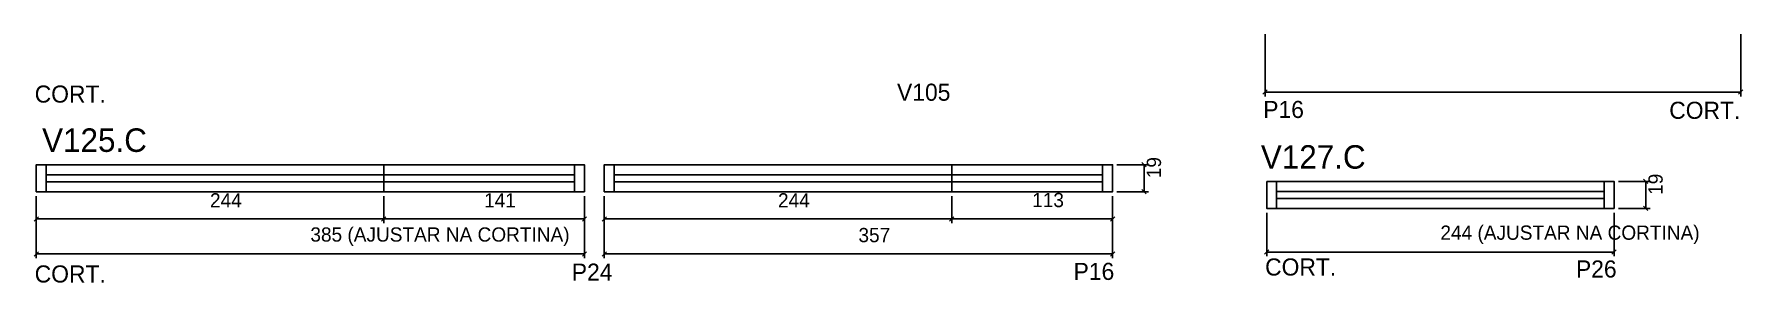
# Model space of a CAD drawing. Header units: metres. Extents: x 1672 to 2872, y 16181 to 16356.
import ezdxf

# ---------------------------------------------------------------- set-up
doc = ezdxf.new("R2010")
doc.units = ezdxf.units.M
for name, color, linetype in [('5', 7, 'Continuous'), ('COTA', 7, 'Continuous'), ('NOMENCLATURA', 7, 'Continuous'), ('Painéis', 7, 'Continuous'), ('SARR_2.2x7', 7, 'Continuous')]:
    doc.layers.add(name, color=color, linetype=linetype)

msp = doc.modelspace()

# ---------------------------------------------------------------- linework, layer by layer
at = {"layer": 'COTA', "color": 4, "lineweight": 25}
for p, q in [((2536.2, 16355.8), (2536.2, 16312.2)), ((2870.2, 16355.8), (2870.2, 16312.2)), ((2536.2, 16315.2), (2870.2, 16315.2)), ((2432.1, 16264.2), (2454.2, 16264.2)), ((2451.2, 16245.2), (2451.2, 16264.2)), ((2784.3, 16252.5), (2806.5, 16252.5)), ((2803.5, 16233.5), (2803.5, 16252.5)), ((1673.2, 16242.2), (1673.2, 16223.1)), ((1673.2, 16242.2), (1673.2, 16198.6)), ((1917.2, 16242.2), (1917.2, 16223.1)), ((1917.2, 16242.2), (1917.2, 16223.1)), ((2058.2, 16242.2), (2058.2, 16223.1)), ((2058.2, 16242.2), (2058.2, 16198.6)), ((2072.1, 16242.2), (2072.1, 16223.1)), ((2072.1, 16242.2), (2072.1, 16198.6)), ((2316.1, 16242.2), (2316.1, 16223.1)), ((2316.1, 16242.2), (2316.1, 16223.1)), ((2429.1, 16242.2), (2429.1, 16223.1)), ((2429.1, 16242.2), (2429.1, 16198.6)), ((2432.1, 16245.2), (2454.2, 16245.2)), ((1673.2, 16226.1), (1917.2, 16226.1)), ((1917.2, 16226.1), (2058.2, 16226.1)), ((2072.1, 16226.1), (2316.1, 16226.1)), ((2316.1, 16226.1), (2429.1, 16226.1)), ((2537.3, 16230.5), (2537.3, 16199.9)), ((2781.3, 16230.5), (2781.3, 16199.9)), ((2784.3, 16233.5), (2806.5, 16233.5)), ((1673.2, 16201.6), (2058.2, 16201.6)), ((2072.1, 16201.6), (2429.1, 16201.6)), ((2537.3, 16202.9), (2781.3, 16202.9))]:
    msp.add_line(p, q, dxfattribs=at)
at = {"layer": 'COTA', "color": 0, "lineweight": 25}
for p, q in [((2537.7, 16316.7), (2534.7, 16313.7)), ((2868.7, 16313.7), (2871.7, 16316.7)), ((2452.7, 16262.7), (2449.7, 16265.7)), ((2805, 16251), (2802, 16254)), ((2449.7, 16246.7), (2452.7, 16243.7)), ((1674.7, 16227.6), (1671.7, 16224.6)), ((1915.7, 16224.6), (1918.7, 16227.6)), ((1918.7, 16227.6), (1915.7, 16224.6)), ((2056.7, 16224.6), (2059.7, 16227.6)), ((2073.6, 16227.6), (2070.6, 16224.6)), ((2314.6, 16224.6), (2317.6, 16227.6)), ((2317.6, 16227.6), (2314.6, 16224.6)), ((2427.6, 16224.6), (2430.6, 16227.6)), ((2802, 16235), (2805, 16232)), ((1674.7, 16203.1), (1671.7, 16200.1)), ((2056.7, 16200.1), (2059.7, 16203.1)), ((2073.6, 16203.1), (2070.6, 16200.1)), ((2427.6, 16200.1), (2430.6, 16203.1)), ((2538.8, 16204.4), (2535.8, 16201.4)), ((2779.8, 16201.4), (2782.8, 16204.4))]:
    msp.add_line(p, q, dxfattribs=at)
at = {"layer": 'Painéis', "color": 200, "lineweight": 25}
for points in [[(1917.2, 16245.2), (1673.2, 16245.2), (1673.2, 16264.2), (1917.2, 16264.2)], [(1917.2, 16264.2), (2058.2, 16264.2), (2058.2, 16245.2), (1917.2, 16245.2)], [(2316.1, 16245.2), (2072.1, 16245.2), (2072.1, 16264.2), (2316.1, 16264.2)], [(2316.1, 16264.2), (2429.1, 16264.2), (2429.1, 16245.2), (2316.1, 16245.2)]]:
    msp.add_lwpolyline(points, close=True, dxfattribs=at)
msp.add_lwpolyline([(2537.3, 16252.5), (2537.3, 16233.5), (2781.3, 16233.5), (2781.3, 16252.5), (2537.3, 16252.5)], dxfattribs=at)
at = {"layer": 'SARR_2.2x7', "color": 40, "lineweight": 25}
for p, q in [((1680.2, 16264.2), (1680.2, 16245.2)), ((2051.2, 16264.2), (2051.2, 16245.2)), ((2079.1, 16264.2), (2079.1, 16245.2)), ((2422.1, 16264.2), (2422.1, 16245.2)), ((1917.2, 16257.2), (1680.2, 16257.2)), ((1680.2, 16252.2), (1917.2, 16252.2)), ((2051.2, 16257.2), (1917.2, 16257.2)), ((1917.2, 16252.2), (2051.2, 16252.2)), ((2316.1, 16257.2), (2079.1, 16257.2)), ((2079.1, 16252.2), (2316.1, 16252.2)), ((2422.1, 16257.2), (2316.1, 16257.2)), ((2316.1, 16252.2), (2422.1, 16252.2)), ((2544.3, 16252.5), (2544.3, 16233.5)), ((2774.3, 16252.5), (2774.3, 16233.5)), ((2774.3, 16245.5), (2544.3, 16245.5)), ((2544.3, 16240.5), (2774.3, 16240.5))]:
    msp.add_line(p, q, dxfattribs=at)

# ---------------------------------------------------------------- texts
at = {"layer": '5', "color": 5, "lineweight": 25}
for s, p in [('CORT.', (1672.1, 16307.8)), ('V105', (2277.7, 16309.1)), ('P16', (2534.9, 16297)), ('CORT.', (2820, 16296.4)), ('CORT.', (1672.1, 16181.5)), ('P24', (2049.3, 16182.8)), ('P16', (2401.7, 16183.3)), ('CORT.', (2536.2, 16186.4)), ('P26', (2754.5, 16185))]:
    msp.add_text(s, height=12, rotation=360, dxfattribs=at).set_placement(p)
at = {"layer": 'COTA', "color": 240, "lineweight": 25}
for p in [(2463.1, 16254.7), (2815.4, 16243)]:
    msp.add_text('19', height=10, rotation=90, dxfattribs=at).set_placement(p)
for s, p in [('244', (1795.2, 16234.2)), ('141', (1987.7, 16234.2)), ('244', (2194.1, 16234.2)), ('113', (2372.6, 16234.4)), ('385 (AJUSTAR NA CORTINA)', (1865.7, 16210.2)), ('357', (2250.6, 16209.8)), ('244 (AJUSTAR NA CORTINA)', (2659.3, 16211.5))]:
    msp.add_text(s, height=10, dxfattribs=at).set_placement(p)
at = {"layer": 'NOMENCLATURA', "color": 7, "lineweight": 25}
for s, p in [('V125.C', (1677.3, 16273.2)), ('V127.C', (2533.2, 16261.4))]:
    msp.add_text(s, height=16.5, dxfattribs=at).set_placement(p)

doc.saveas('drawing.dxf')
